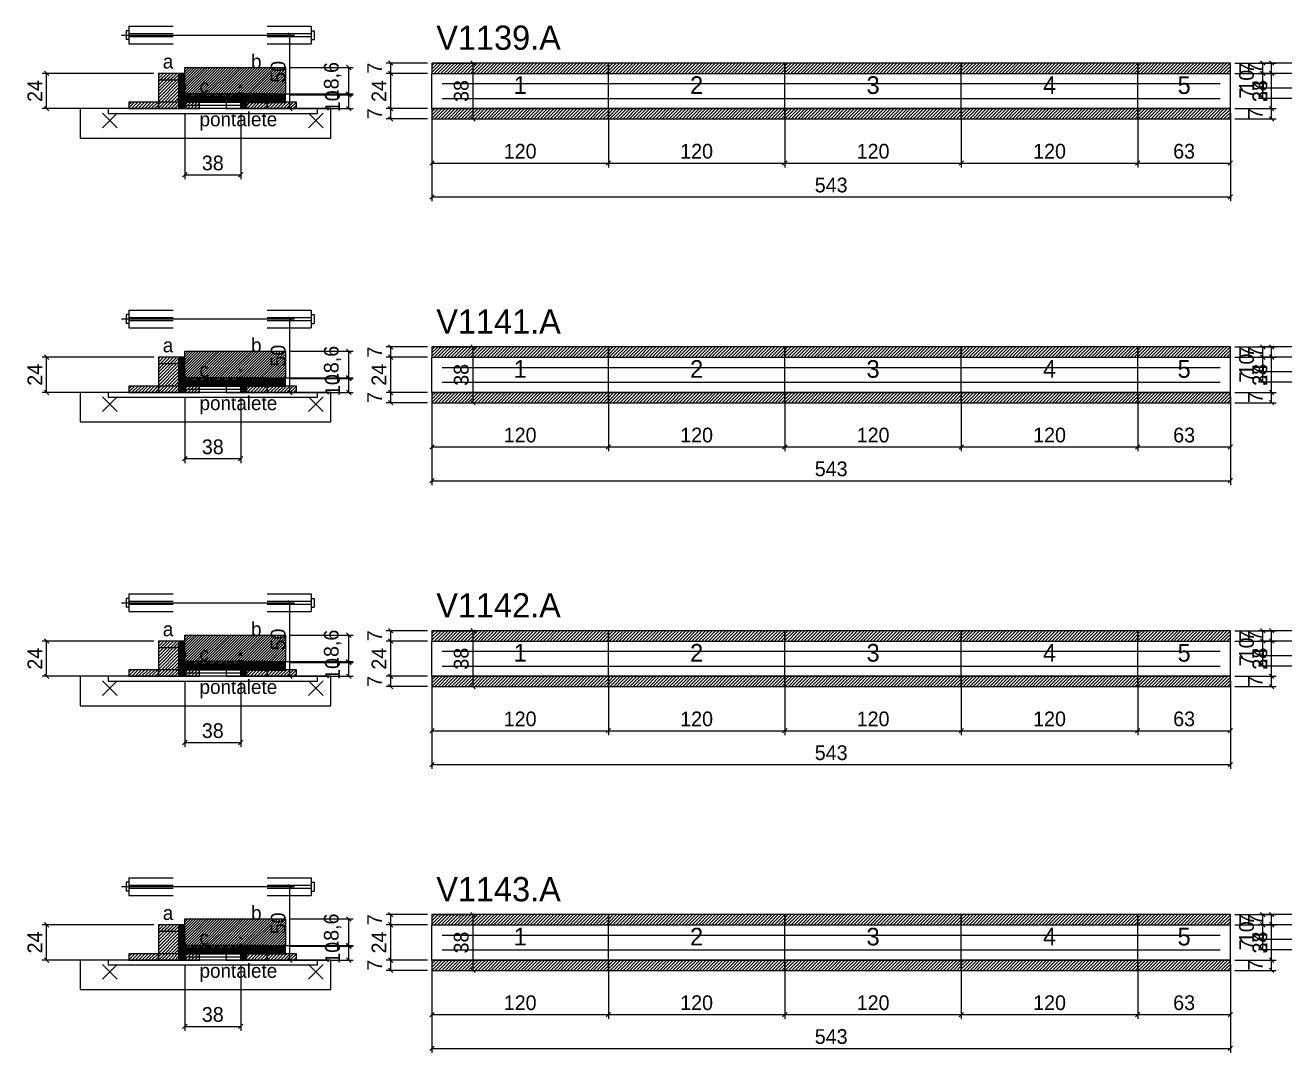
# Model space of a CAD drawing. Extents: x -10500 to 3070, y -11667 to 1250.
# Drawn here: x -69 to 788, y -8386 to -7687 of the extents above; entities that cross this region are included whole.
import ezdxf
from ezdxf.enums import TextEntityAlignment as Align

# ---------------------------------------------------------------- set-up
doc = ezdxf.new("R2010")
doc.units = 0
for name, color, linetype in [('5', 5, 'Continuous'), ('barrote', 126, 'Continuous'), ('CONCRETO', 251, 'Continuous'), ('COTA', 241, 'Continuous'), ('detalhes', 7, 'Continuous'), ('ESTRUTURACAO', 7, 'Continuous'), ('Hachura', 251, 'Continuous'), ('Madeira', 126, 'Continuous'), ('NOMENCLATURA', 7, 'Continuous'), ('Painéis', 200, 'Continuous'), ('presilha', 224, 'Continuous'), ('SARR_2.2x7', 40, 'Continuous'), ('SCO-___-LAJ', 224, 'Continuous'), ('TENSOR', 224, 'Continuous')]:
    doc.layers.add(name, color=color, linetype=linetype)
doc.dimstyles.new('PAINEL', dxfattribs={"dimtxt": 10, "dimasz": 3, "dimexe": 3, "dimexo": 3, "dimgap": 3, "dimtad": 1, "dimblk": 'OBLIQUE', "dimblk1": 'OBLIQUE', "dimcen": 2.5, "dimclrd": 4, "dimclre": 4, "dimclrt": 240, "dimazin": 3, "dimtfac": 1, "dimtmove": 0, "dimatfit": 3})

# ---------------------------------------------------------------- blocks, each defined once
blk = doc.blocks.new('PAR_ESQ')
for p, q in [((-1, -1), (1, 1)), ((-1, 1), (1, -1))]:
    blk.add_line(p, q)
blk = doc.blocks.new('PAR_FUNDO_ESQ')
for p, q in [((-1, -1), (1, 1)), ((-1, 1), (1, -1))]:
    blk.add_line(p, q)
blk = doc.blocks.new('PAR_FUNDO_DIR')
for p, q in [((-1, -1), (1, 1)), ((-1, 1), (1, -1))]:
    blk.add_line(p, q)
blk = doc.blocks.new('par_int_esq')
for p, q in [((-1, -1), (1, 1)), ((-1, 1), (1, -1))]:
    blk.add_line(p, q)
blk = doc.blocks.new('par_int_dir')
for p, q in [((-1, -1), (1, 1)), ((-1, 1), (1, -1))]:
    blk.add_line(p, q)
blk = doc.blocks.new('_OBLIQUE')
at = {"color": 0, "linetype": 'BYBLOCK'}
blk.add_line((-0.5, -0.5), (0.5, 0.5), dxfattribs=at)

msp = doc.modelspace()

# ---------------------------------------------------------------- hatches: boundary and pattern name
at = {"layer": 'COTA'}
h = msp.add_hatch(dxfattribs=at)
h.set_pattern_fill('ANSI31', scale=0.4)
h.paths.add_polyline_path([(40, -7736), (40, -7716), (108.5, -7716), (108.5, -7734.6), (78, -7734.6), (78, -7736)])
h = msp.add_hatch(dxfattribs=at)
h.set_pattern_fill('ANSI31', scale=0.5)
h.paths.add_polyline_path([(208, -7720), (328, -7720), (328, -7713), (208, -7713)])
h = msp.add_hatch(dxfattribs=at)
h.set_pattern_fill('ANSI31', scale=0.5)
h.paths.add_polyline_path([(328, -7720), (448, -7720), (448, -7713), (328, -7713)])
h = msp.add_hatch(dxfattribs=at)
h.set_pattern_fill('ANSI31', scale=0.5)
h.paths.add_polyline_path([(448, -7720), (568, -7720), (568, -7713), (448, -7713)])
h = msp.add_hatch(dxfattribs=at)
h.set_pattern_fill('ANSI31', scale=0.5)
h.paths.add_polyline_path([(568, -7720), (688, -7720), (688, -7713), (568, -7713)])
h = msp.add_hatch(dxfattribs=at)
h.set_pattern_fill('ANSI31', scale=0.5)
h.paths.add_polyline_path([(688, -7720), (751, -7720), (751, -7713), (688, -7713)])
h = msp.add_hatch(dxfattribs=at)
h.set_pattern_fill('ANSI31', scale=0.5)
h.paths.add_polyline_path([(208, -7751), (328, -7751), (328, -7744), (208, -7744)])
h = msp.add_hatch(dxfattribs=at)
h.set_pattern_fill('ANSI31', scale=0.5)
h.paths.add_polyline_path([(328, -7751), (448, -7751), (448, -7744), (328, -7744)])
h = msp.add_hatch(dxfattribs=at)
h.set_pattern_fill('ANSI31', scale=0.5)
h.paths.add_polyline_path([(448, -7751), (568, -7751), (568, -7744), (448, -7744)])
h = msp.add_hatch(dxfattribs=at)
h.set_pattern_fill('ANSI31', scale=0.5)
h.paths.add_polyline_path([(568, -7751), (688, -7751), (688, -7744), (568, -7744)])
h = msp.add_hatch(dxfattribs=at)
h.set_pattern_fill('ANSI31', scale=0.5)
h.paths.add_polyline_path([(688, -7751), (751, -7751), (751, -7744), (688, -7744)])
h = msp.add_hatch(dxfattribs=at)
h.set_pattern_fill('ANSI31', scale=0.4)
h.paths.add_polyline_path([(40, -7929), (40, -7909), (108.5, -7909), (108.5, -7927.6), (78, -7927.6), (78, -7929)])
h = msp.add_hatch(dxfattribs=at)
h.set_pattern_fill('ANSI31', scale=0.5)
h.paths.add_polyline_path([(208, -7913), (328, -7913), (328, -7906), (208, -7906)])
h = msp.add_hatch(dxfattribs=at)
h.set_pattern_fill('ANSI31', scale=0.5)
h.paths.add_polyline_path([(328, -7913), (448, -7913), (448, -7906), (328, -7906)])
h = msp.add_hatch(dxfattribs=at)
h.set_pattern_fill('ANSI31', scale=0.5)
h.paths.add_polyline_path([(448, -7913), (568, -7913), (568, -7906), (448, -7906)])
h = msp.add_hatch(dxfattribs=at)
h.set_pattern_fill('ANSI31', scale=0.5)
h.paths.add_polyline_path([(568, -7913), (688, -7913), (688, -7906), (568, -7906)])
h = msp.add_hatch(dxfattribs=at)
h.set_pattern_fill('ANSI31', scale=0.5)
h.paths.add_polyline_path([(688, -7913), (751, -7913), (751, -7906), (688, -7906)])
h = msp.add_hatch(dxfattribs=at)
h.set_pattern_fill('ANSI31', scale=0.5)
h.paths.add_polyline_path([(208, -7944), (328, -7944), (328, -7937), (208, -7937)])
h = msp.add_hatch(dxfattribs=at)
h.set_pattern_fill('ANSI31', scale=0.5)
h.paths.add_polyline_path([(328, -7944), (448, -7944), (448, -7937), (328, -7937)])
h = msp.add_hatch(dxfattribs=at)
h.set_pattern_fill('ANSI31', scale=0.5)
h.paths.add_polyline_path([(448, -7944), (568, -7944), (568, -7937), (448, -7937)])
h = msp.add_hatch(dxfattribs=at)
h.set_pattern_fill('ANSI31', scale=0.5)
h.paths.add_polyline_path([(568, -7944), (688, -7944), (688, -7937), (568, -7937)])
h = msp.add_hatch(dxfattribs=at)
h.set_pattern_fill('ANSI31', scale=0.5)
h.paths.add_polyline_path([(688, -7944), (751, -7944), (751, -7937), (688, -7937)])
h = msp.add_hatch(dxfattribs=at)
h.set_pattern_fill('ANSI31', scale=0.4)
h.paths.add_polyline_path([(40, -8122), (40, -8102), (108.5, -8102), (108.5, -8120.6), (78, -8120.6), (78, -8122)])
h = msp.add_hatch(dxfattribs=at)
h.set_pattern_fill('ANSI31', scale=0.5)
h.paths.add_polyline_path([(208, -8106), (328, -8106), (328, -8099), (208, -8099)])
h = msp.add_hatch(dxfattribs=at)
h.set_pattern_fill('ANSI31', scale=0.5)
h.paths.add_polyline_path([(328, -8106), (448, -8106), (448, -8099), (328, -8099)])
h = msp.add_hatch(dxfattribs=at)
h.set_pattern_fill('ANSI31', scale=0.5)
h.paths.add_polyline_path([(448, -8106), (568, -8106), (568, -8099), (448, -8099)])
h = msp.add_hatch(dxfattribs=at)
h.set_pattern_fill('ANSI31', scale=0.5)
h.paths.add_polyline_path([(568, -8106), (688, -8106), (688, -8099), (568, -8099)])
h = msp.add_hatch(dxfattribs=at)
h.set_pattern_fill('ANSI31', scale=0.5)
h.paths.add_polyline_path([(688, -8106), (751, -8106), (751, -8099), (688, -8099)])
h = msp.add_hatch(dxfattribs=at)
h.set_pattern_fill('ANSI31', scale=0.5)
h.paths.add_polyline_path([(208, -8137), (328, -8137), (328, -8130), (208, -8130)])
h = msp.add_hatch(dxfattribs=at)
h.set_pattern_fill('ANSI31', scale=0.5)
h.paths.add_polyline_path([(328, -8137), (448, -8137), (448, -8130), (328, -8130)])
h = msp.add_hatch(dxfattribs=at)
h.set_pattern_fill('ANSI31', scale=0.5)
h.paths.add_polyline_path([(448, -8137), (568, -8137), (568, -8130), (448, -8130)])
h = msp.add_hatch(dxfattribs=at)
h.set_pattern_fill('ANSI31', scale=0.5)
h.paths.add_polyline_path([(568, -8137), (688, -8137), (688, -8130), (568, -8130)])
h = msp.add_hatch(dxfattribs=at)
h.set_pattern_fill('ANSI31', scale=0.5)
h.paths.add_polyline_path([(688, -8137), (751, -8137), (751, -8130), (688, -8130)])
h = msp.add_hatch(dxfattribs=at)
h.set_pattern_fill('ANSI31', scale=0.4)
h.paths.add_polyline_path([(40, -8315), (40, -8295), (108.5, -8295), (108.5, -8313.6), (78, -8313.6), (78, -8315)])
h = msp.add_hatch(dxfattribs=at)
h.set_pattern_fill('ANSI31', scale=0.5)
h.paths.add_polyline_path([(208, -8299), (328, -8299), (328, -8292), (208, -8292)])
h = msp.add_hatch(dxfattribs=at)
h.set_pattern_fill('ANSI31', scale=0.5)
h.paths.add_polyline_path([(328, -8299), (448, -8299), (448, -8292), (328, -8292)])
h = msp.add_hatch(dxfattribs=at)
h.set_pattern_fill('ANSI31', scale=0.5)
h.paths.add_polyline_path([(448, -8299), (568, -8299), (568, -8292), (448, -8292)])
h = msp.add_hatch(dxfattribs=at)
h.set_pattern_fill('ANSI31', scale=0.5)
h.paths.add_polyline_path([(568, -8299), (688, -8299), (688, -8292), (568, -8292)])
h = msp.add_hatch(dxfattribs=at)
h.set_pattern_fill('ANSI31', scale=0.5)
h.paths.add_polyline_path([(688, -8299), (751, -8299), (751, -8292), (688, -8292)])
h = msp.add_hatch(dxfattribs=at)
h.set_pattern_fill('ANSI31', scale=0.5)
h.paths.add_polyline_path([(208, -8330), (328, -8330), (328, -8323), (208, -8323)])
h = msp.add_hatch(dxfattribs=at)
h.set_pattern_fill('ANSI31', scale=0.5)
h.paths.add_polyline_path([(328, -8330), (448, -8330), (448, -8323), (328, -8323)])
h = msp.add_hatch(dxfattribs=at)
h.set_pattern_fill('ANSI31', scale=0.5)
h.paths.add_polyline_path([(448, -8330), (568, -8330), (568, -8323), (448, -8323)])
h = msp.add_hatch(dxfattribs=at)
h.set_pattern_fill('ANSI31', scale=0.5)
h.paths.add_polyline_path([(568, -8330), (688, -8330), (688, -8323), (568, -8323)])
h = msp.add_hatch(dxfattribs=at)
h.set_pattern_fill('ANSI31', scale=0.5)
h.paths.add_polyline_path([(688, -8330), (751, -8330), (751, -8323), (688, -8323)])
at = {"layer": 'Hachura'}
h = msp.add_hatch(dxfattribs=at)
h.set_pattern_fill('ANSI31', scale=0.5)
h.paths.add_polyline_path([(22, -7744), (36, -7744), (36, -7720), (22, -7720)])
h = msp.add_hatch(dxfattribs=at)
h.set_pattern_fill('ANSI31', scale=0.5)
h.paths.add_polyline_path([(22, -7724.4), (36, -7724.4), (36, -7720), (22, -7720)])
h = msp.add_hatch(dxfattribs=at)
h.set_pattern_fill('SOLID')
h.paths.add_polyline_path([(36, -7744), (40, -7744), (40, -7720), (36, -7720)])
h = msp.add_hatch(dxfattribs=at)
h.set_pattern_fill('SOLID')
h.paths.add_polyline_path([(78, -7744), (82, -7744), (82, -7734), (78, -7734)])
h = msp.add_hatch(dxfattribs=at)
h.set_pattern_fill('SOLID')
h.paths.add_polyline_path([(78, -7734), (108.5, -7734), (108.5, -7740), (78, -7740)])
h = msp.add_hatch(dxfattribs=at)
h.set_pattern_fill('ANSI31', scale=0.5)
h.paths.add_polyline_path([(82, -7744), (96, -7744), (96, -7734), (82, -7734)])
h = msp.add_hatch(dxfattribs=at)
h.set_pattern_fill('ANSI31', scale=0.5)
h.paths.add_polyline_path([(82, -7738.4), (96, -7738.4), (96, -7734), (82, -7734)])
h = msp.add_hatch(dxfattribs=at)
h.set_pattern_fill('ANSI31', scale=0.5)
h.paths.add_polyline_path([(2, -7744), (22, -7744), (22, -7739.6), (2, -7739.6)])
h = msp.add_hatch(dxfattribs=at)
h.set_pattern_fill('SOLID')
h.paths.add_polyline_path([(40, -7739.6), (78, -7739.6), (78, -7736), (40, -7736)])
h = msp.add_hatch(dxfattribs=at)
h.set_pattern_fill('ANSI31', scale=0.5)
h.paths.add_polyline_path([(40, -7744), (50, -7744), (50, -7739.6), (40, -7739.6)])
h = msp.add_hatch(dxfattribs=at)
h.set_pattern_fill('ANSI31', scale=0.5)
h.paths.add_polyline_path([(96, -7744), (116, -7744), (116, -7739.6), (96, -7739.6)])
h = msp.add_hatch(dxfattribs=at)
h.set_pattern_fill('ANSI31', scale=0.5)
h.paths.add_polyline_path([(22, -7937), (36, -7937), (36, -7913), (22, -7913)])
h = msp.add_hatch(dxfattribs=at)
h.set_pattern_fill('ANSI31', scale=0.5)
h.paths.add_polyline_path([(22, -7917.4), (36, -7917.4), (36, -7913), (22, -7913)])
h = msp.add_hatch(dxfattribs=at)
h.set_pattern_fill('SOLID')
h.paths.add_polyline_path([(36, -7937), (40, -7937), (40, -7913), (36, -7913)])
h = msp.add_hatch(dxfattribs=at)
h.set_pattern_fill('SOLID')
h.paths.add_polyline_path([(40, -7932.6), (78, -7932.6), (78, -7929), (40, -7929)])
h = msp.add_hatch(dxfattribs=at)
h.set_pattern_fill('SOLID')
h.paths.add_polyline_path([(78, -7937), (82, -7937), (82, -7927), (78, -7927)])
h = msp.add_hatch(dxfattribs=at)
h.set_pattern_fill('SOLID')
h.paths.add_polyline_path([(78, -7927), (108.5, -7927), (108.5, -7933), (78, -7933)])
h = msp.add_hatch(dxfattribs=at)
h.set_pattern_fill('ANSI31', scale=0.5)
h.paths.add_polyline_path([(82, -7937), (96, -7937), (96, -7927), (82, -7927)])
h = msp.add_hatch(dxfattribs=at)
h.set_pattern_fill('ANSI31', scale=0.5)
h.paths.add_polyline_path([(82, -7931.4), (96, -7931.4), (96, -7927), (82, -7927)])
h = msp.add_hatch(dxfattribs=at)
h.set_pattern_fill('ANSI31', scale=0.5)
h.paths.add_polyline_path([(2, -7937), (22, -7937), (22, -7932.6), (2, -7932.6)])
h = msp.add_hatch(dxfattribs=at)
h.set_pattern_fill('ANSI31', scale=0.5)
h.paths.add_polyline_path([(40, -7937), (50, -7937), (50, -7932.6), (40, -7932.6)])
h = msp.add_hatch(dxfattribs=at)
h.set_pattern_fill('ANSI31', scale=0.5)
h.paths.add_polyline_path([(96, -7937), (116, -7937), (116, -7932.6), (96, -7932.6)])
h = msp.add_hatch(dxfattribs=at)
h.set_pattern_fill('ANSI31', scale=0.5)
h.paths.add_polyline_path([(22, -8130), (36, -8130), (36, -8106), (22, -8106)])
h = msp.add_hatch(dxfattribs=at)
h.set_pattern_fill('ANSI31', scale=0.5)
h.paths.add_polyline_path([(22, -8110.4), (36, -8110.4), (36, -8106), (22, -8106)])
h = msp.add_hatch(dxfattribs=at)
h.set_pattern_fill('SOLID')
h.paths.add_polyline_path([(36, -8130), (40, -8130), (40, -8106), (36, -8106)])
h = msp.add_hatch(dxfattribs=at)
h.set_pattern_fill('ANSI31', scale=0.5)
h.paths.add_polyline_path([(2, -8130), (22, -8130), (22, -8125.6), (2, -8125.6)])
h = msp.add_hatch(dxfattribs=at)
h.set_pattern_fill('SOLID')
h.paths.add_polyline_path([(40, -8125.6), (78, -8125.6), (78, -8122), (40, -8122)])
h = msp.add_hatch(dxfattribs=at)
h.set_pattern_fill('ANSI31', scale=0.5)
h.paths.add_polyline_path([(40, -8130), (50, -8130), (50, -8125.6), (40, -8125.6)])
h = msp.add_hatch(dxfattribs=at)
h.set_pattern_fill('SOLID')
h.paths.add_polyline_path([(78, -8130), (82, -8130), (82, -8120), (78, -8120)])
h = msp.add_hatch(dxfattribs=at)
h.set_pattern_fill('SOLID')
h.paths.add_polyline_path([(78, -8120), (108.5, -8120), (108.5, -8126), (78, -8126)])
h = msp.add_hatch(dxfattribs=at)
h.set_pattern_fill('ANSI31', scale=0.5)
h.paths.add_polyline_path([(82, -8130), (96, -8130), (96, -8120), (82, -8120)])
h = msp.add_hatch(dxfattribs=at)
h.set_pattern_fill('ANSI31', scale=0.5)
h.paths.add_polyline_path([(82, -8124.4), (96, -8124.4), (96, -8120), (82, -8120)])
h = msp.add_hatch(dxfattribs=at)
h.set_pattern_fill('ANSI31', scale=0.5)
h.paths.add_polyline_path([(96, -8130), (116, -8130), (116, -8125.6), (96, -8125.6)])
h = msp.add_hatch(dxfattribs=at)
h.set_pattern_fill('ANSI31', scale=0.5)
h.paths.add_polyline_path([(22, -8323), (36, -8323), (36, -8299), (22, -8299)])
h = msp.add_hatch(dxfattribs=at)
h.set_pattern_fill('ANSI31', scale=0.5)
h.paths.add_polyline_path([(22, -8303.4), (36, -8303.4), (36, -8299), (22, -8299)])
h = msp.add_hatch(dxfattribs=at)
h.set_pattern_fill('SOLID')
h.paths.add_polyline_path([(36, -8323), (40, -8323), (40, -8299), (36, -8299)])
h = msp.add_hatch(dxfattribs=at)
h.set_pattern_fill('SOLID')
h.paths.add_polyline_path([(40, -8318.6), (78, -8318.6), (78, -8315), (40, -8315)])
h = msp.add_hatch(dxfattribs=at)
h.set_pattern_fill('SOLID')
h.paths.add_polyline_path([(78, -8323), (82, -8323), (82, -8313), (78, -8313)])
h = msp.add_hatch(dxfattribs=at)
h.set_pattern_fill('SOLID')
h.paths.add_polyline_path([(78, -8313), (108.5, -8313), (108.5, -8319), (78, -8319)])
h = msp.add_hatch(dxfattribs=at)
h.set_pattern_fill('ANSI31', scale=0.5)
h.paths.add_polyline_path([(82, -8323), (96, -8323), (96, -8313), (82, -8313)])
h = msp.add_hatch(dxfattribs=at)
h.set_pattern_fill('ANSI31', scale=0.5)
h.paths.add_polyline_path([(82, -8317.4), (96, -8317.4), (96, -8313), (82, -8313)])
h = msp.add_hatch(dxfattribs=at)
h.set_pattern_fill('ANSI31', scale=0.5)
h.paths.add_polyline_path([(2, -8323), (22, -8323), (22, -8318.6), (2, -8318.6)])
h = msp.add_hatch(dxfattribs=at)
h.set_pattern_fill('ANSI31', scale=0.5)
h.paths.add_polyline_path([(40, -8323), (50, -8323), (50, -8318.6), (40, -8318.6)])
h = msp.add_hatch(dxfattribs=at)
h.set_pattern_fill('ANSI31', scale=0.5)
h.paths.add_polyline_path([(96, -8323), (116, -8323), (116, -8318.6), (96, -8318.6)])
at = {"layer": 'HACHURACONCRETO'}
h = msp.add_hatch(dxfattribs=at)
h.set_pattern_fill('ANSI31', scale=0.3)
h.paths.add_polyline_path([(40, -7739.6), (78, -7739.6), (78, -7734), (40, -7734)])
h = msp.add_hatch(dxfattribs=at)
h.set_pattern_fill('ANSI31', scale=0.3)
h.paths.add_polyline_path([(40, -7932.6), (78, -7932.6), (78, -7927), (40, -7927)])
h = msp.add_hatch(dxfattribs=at)
h.set_pattern_fill('ANSI31', scale=0.3)
h.paths.add_polyline_path([(40, -8125.6), (78, -8125.6), (78, -8120), (40, -8120)])
h = msp.add_hatch(dxfattribs=at)
h.set_pattern_fill('ANSI31', scale=0.3)
h.paths.add_polyline_path([(40, -8318.6), (78, -8318.6), (78, -8313), (40, -8313)])

# ---------------------------------------------------------------- linework, layer by layer
for p, q in [((0, -7691), (0, -7697)), ((2, -7691), (0, -7691)), ((2, -7688), (32, -7688)), ((2, -7688), (2, -7700)), ((96, -7688), (126, -7688)), ((126, -7688), (126, -7700)), ((126, -7691), (128, -7691)), ((128, -7691), (128, -7697)), ((2, -7697), (0, -7697)), ((2, -7693), (32, -7693)), ((2, -7695), (32, -7695)), ((2, -7700), (32, -7700)), ((96, -7693), (126, -7693)), ((96, -7695), (126, -7695)), ((96, -7700), (126, -7700)), ((126, -7697), (128, -7697)), ((0, -7884), (0, -7890)), ((2, -7884), (0, -7884)), ((2, -7881), (32, -7881)), ((2, -7881), (2, -7893)), ((2, -7886), (32, -7886)), ((2, -7888), (32, -7888)), ((96, -7881), (126, -7881)), ((96, -7886), (126, -7886)), ((96, -7888), (126, -7888)), ((126, -7881), (126, -7893)), ((126, -7884), (128, -7884)), ((128, -7884), (128, -7890)), ((2, -7890), (0, -7890)), ((2, -7893), (32, -7893)), ((96, -7893), (126, -7893)), ((126, -7890), (128, -7890)), ((0, -8077), (0, -8083)), ((2, -8077), (0, -8077)), ((2, -8074), (32, -8074)), ((2, -8074), (2, -8086)), ((96, -8074), (126, -8074)), ((126, -8074), (126, -8086)), ((126, -8077), (128, -8077)), ((128, -8077), (128, -8083)), ((2, -8083), (0, -8083)), ((2, -8079), (32, -8079)), ((2, -8081), (32, -8081)), ((96, -8079), (126, -8079)), ((96, -8081), (126, -8081)), ((126, -8083), (128, -8083)), ((2, -8086), (32, -8086)), ((96, -8086), (126, -8086)), ((0, -8270), (0, -8276)), ((2, -8270), (0, -8270)), ((2, -8267), (32, -8267)), ((2, -8267), (2, -8279)), ((2, -8272), (32, -8272)), ((2, -8274), (32, -8274)), ((96, -8267), (126, -8267)), ((96, -8272), (126, -8272)), ((96, -8274), (126, -8274)), ((126, -8267), (126, -8279)), ((126, -8270), (128, -8270)), ((128, -8270), (128, -8276)), ((2, -8276), (0, -8276)), ((2, -8279), (32, -8279)), ((96, -8279), (126, -8279)), ((126, -8276), (128, -8276))]:
    msp.add_line(p, q)
at = {"layer": 'BARRA_ANCORAGEM'}
for p, q in [((40, -7736.3), (78, -7736.3)), ((40, -7738.3), (40, -7736.3)), ((40, -7738.3), (78, -7738.3)), ((40, -7739.7), (78, -7739.7)), ((40, -7741.7), (40, -7739.7)), ((40, -7741.7), (78, -7741.7)), ((78, -7738.3), (78, -7736.3)), ((78, -7741.7), (78, -7739.7)), ((40, -7929.3), (78, -7929.3)), ((40, -7931.3), (40, -7929.3)), ((40, -7931.3), (78, -7931.3)), ((78, -7931.3), (78, -7929.3)), ((40, -7932.7), (78, -7932.7)), ((40, -7934.7), (40, -7932.7)), ((40, -7934.7), (78, -7934.7)), ((78, -7934.7), (78, -7932.7)), ((40, -8122.3), (78, -8122.3)), ((40, -8124.3), (40, -8122.3)), ((40, -8124.3), (78, -8124.3)), ((40, -8125.7), (78, -8125.7)), ((40, -8127.7), (40, -8125.7)), ((40, -8127.7), (78, -8127.7)), ((78, -8124.3), (78, -8122.3)), ((78, -8127.7), (78, -8125.7)), ((40, -8315.3), (78, -8315.3)), ((40, -8317.3), (40, -8315.3)), ((78, -8317.3), (78, -8315.3)), ((40, -8317.3), (78, -8317.3)), ((40, -8318.7), (78, -8318.7)), ((40, -8320.7), (40, -8318.7)), ((40, -8320.7), (78, -8320.7)), ((78, -8320.7), (78, -8318.7))]:
    msp.add_line(p, q, dxfattribs=at)
at = {"layer": 'barrote'}
for points in [[(-31.25, -7764), (139.25, -7764), (139.25, -7744), (-31.25, -7744)], [(-31.25, -7957), (139.25, -7957), (139.25, -7937), (-31.25, -7937)], [(-31.25, -8150), (139.25, -8150), (139.25, -8130), (-31.25, -8130)], [(-31.25, -8343), (139.25, -8343), (139.25, -8323), (-31.25, -8323)]]:
    msp.add_lwpolyline(points, close=True, dxfattribs=at)
at = {"layer": 'CONCRETO'}
for points in [[(40, -7736), (40, -7716), (108.5, -7716), (108.5, -7734.6), (78, -7734.6), (78, -7736)], [(40, -7929), (40, -7909), (108.5, -7909), (108.5, -7927.6), (78, -7927.6), (78, -7929)], [(40, -8122), (40, -8102), (108.5, -8102), (108.5, -8120.6), (78, -8120.6), (78, -8122)], [(40, -8315), (40, -8295), (108.5, -8295), (108.5, -8313.6), (78, -8313.6), (78, -8315)]]:
    msp.add_lwpolyline(points, close=True, dxfattribs=at)
at = {"layer": 'HACHURACONCRETO'}
for points in [[(40, -7739.6), (78, -7739.6), (78, -7734), (40, -7734)], [(40, -7932.6), (78, -7932.6), (78, -7927), (40, -7927)], [(40, -8125.6), (78, -8125.6), (78, -8120), (40, -8120)], [(40, -8318.6), (78, -8318.6), (78, -8313), (40, -8313)]]:
    msp.add_lwpolyline(points, close=True, dxfattribs=at)
at = {"layer": 'Madeira'}
for points in [[(22, -7744), (36, -7744), (36, -7720), (22, -7720)], [(22, -7724.4), (36, -7724.4), (36, -7720), (22, -7720)], [(82, -7744), (96, -7744), (96, -7734), (82, -7734)], [(82, -7738.4), (96, -7738.4), (96, -7734), (82, -7734)], [(2, -7744), (22, -7744), (22, -7739.6), (2, -7739.6)], [(22, -7744), (36, -7744), (36, -7739.6), (22, -7739.6)], [(40, -7744), (50, -7744), (50, -7739.6), (40, -7739.6)], [(68, -7744), (78, -7744), (78, -7739.6), (68, -7739.6)], [(96, -7744), (116, -7744), (116, -7739.6), (96, -7739.6)], [(22, -7937), (36, -7937), (36, -7913), (22, -7913)], [(22, -7917.4), (36, -7917.4), (36, -7913), (22, -7913)], [(82, -7937), (96, -7937), (96, -7927), (82, -7927)], [(82, -7931.4), (96, -7931.4), (96, -7927), (82, -7927)], [(2, -7937), (22, -7937), (22, -7932.6), (2, -7932.6)], [(22, -7937), (36, -7937), (36, -7932.6), (22, -7932.6)], [(40, -7937), (50, -7937), (50, -7932.6), (40, -7932.6)], [(68, -7937), (78, -7937), (78, -7932.6), (68, -7932.6)], [(96, -7937), (116, -7937), (116, -7932.6), (96, -7932.6)], [(22, -8130), (36, -8130), (36, -8106), (22, -8106)], [(22, -8110.4), (36, -8110.4), (36, -8106), (22, -8106)], [(2, -8130), (22, -8130), (22, -8125.6), (2, -8125.6)], [(22, -8130), (36, -8130), (36, -8125.6), (22, -8125.6)], [(40, -8130), (50, -8130), (50, -8125.6), (40, -8125.6)], [(68, -8130), (78, -8130), (78, -8125.6), (68, -8125.6)], [(82, -8130), (96, -8130), (96, -8120), (82, -8120)], [(82, -8124.4), (96, -8124.4), (96, -8120), (82, -8120)], [(96, -8130), (116, -8130), (116, -8125.6), (96, -8125.6)], [(22, -8323), (36, -8323), (36, -8299), (22, -8299)], [(22, -8303.4), (36, -8303.4), (36, -8299), (22, -8299)], [(82, -8323), (96, -8323), (96, -8313), (82, -8313)], [(82, -8317.4), (96, -8317.4), (96, -8313), (82, -8313)], [(2, -8323), (22, -8323), (22, -8318.6), (2, -8318.6)], [(22, -8323), (36, -8323), (36, -8318.6), (22, -8318.6)], [(40, -8323), (50, -8323), (50, -8318.6), (40, -8318.6)], [(68, -8323), (78, -8323), (78, -8318.6), (68, -8318.6)], [(96, -8323), (116, -8323), (116, -8318.6), (96, -8318.6)]]:
    msp.add_lwpolyline(points, close=True, dxfattribs=at)
at = {"layer": 'Painéis'}
for p, q in [((208, -7720), (328, -7720)), ((208, -7744), (208, -7720)), ((328, -7744), (328, -7720)), ((328, -7744), (328, -7720)), ((328, -7720), (448, -7720)), ((328, -7744), (328, -7720)), ((448, -7744), (448, -7720)), ((448, -7744), (448, -7720)), ((448, -7720), (568, -7720)), ((448, -7744), (448, -7720)), ((568, -7744), (568, -7720)), ((568, -7744), (568, -7720)), ((568, -7720), (688, -7720)), ((568, -7744), (568, -7720)), ((688, -7744), (688, -7720)), ((688, -7744), (688, -7720)), ((688, -7720), (751, -7720)), ((688, -7744), (688, -7720)), ((751, -7744), (751, -7720)), ((208, -7744), (328, -7744)), ((328, -7744), (448, -7744)), ((448, -7744), (568, -7744)), ((568, -7744), (688, -7744)), ((688, -7744), (751, -7744)), ((208, -7913), (328, -7913)), ((208, -7937), (208, -7913)), ((328, -7937), (328, -7913)), ((328, -7937), (328, -7913)), ((328, -7913), (448, -7913)), ((328, -7937), (328, -7913)), ((448, -7937), (448, -7913)), ((448, -7937), (448, -7913)), ((448, -7913), (568, -7913)), ((448, -7937), (448, -7913)), ((568, -7937), (568, -7913)), ((568, -7937), (568, -7913)), ((568, -7913), (688, -7913)), ((568, -7937), (568, -7913)), ((688, -7937), (688, -7913)), ((688, -7937), (688, -7913)), ((688, -7913), (751, -7913)), ((688, -7937), (688, -7913)), ((751, -7937), (751, -7913)), ((208, -7937), (328, -7937)), ((328, -7937), (448, -7937)), ((448, -7937), (568, -7937)), ((568, -7937), (688, -7937)), ((688, -7937), (751, -7937)), ((208, -8106), (328, -8106)), ((208, -8130), (208, -8106)), ((328, -8130), (328, -8106)), ((328, -8130), (328, -8106)), ((328, -8106), (448, -8106)), ((328, -8130), (328, -8106)), ((448, -8130), (448, -8106)), ((448, -8130), (448, -8106)), ((448, -8106), (568, -8106)), ((448, -8130), (448, -8106)), ((568, -8130), (568, -8106)), ((568, -8130), (568, -8106)), ((568, -8106), (688, -8106)), ((568, -8130), (568, -8106)), ((688, -8130), (688, -8106)), ((688, -8130), (688, -8106)), ((688, -8106), (751, -8106)), ((688, -8130), (688, -8106)), ((751, -8130), (751, -8106)), ((208, -8130), (328, -8130)), ((328, -8130), (448, -8130)), ((448, -8130), (568, -8130)), ((568, -8130), (688, -8130)), ((688, -8130), (751, -8130)), ((208, -8299), (328, -8299)), ((208, -8323), (208, -8299)), ((328, -8323), (328, -8299)), ((328, -8323), (328, -8299)), ((328, -8299), (448, -8299)), ((328, -8323), (328, -8299)), ((448, -8323), (448, -8299)), ((448, -8323), (448, -8299)), ((448, -8299), (568, -8299)), ((448, -8323), (448, -8299)), ((568, -8323), (568, -8299)), ((568, -8323), (568, -8299)), ((568, -8299), (688, -8299)), ((568, -8323), (568, -8299)), ((688, -8323), (688, -8299)), ((688, -8323), (688, -8299)), ((688, -8299), (751, -8299)), ((688, -8323), (688, -8299)), ((751, -8323), (751, -8299)), ((208, -8323), (328, -8323)), ((328, -8323), (448, -8323)), ((448, -8323), (568, -8323)), ((568, -8323), (688, -8323)), ((688, -8323), (751, -8323))]:
    msp.add_line(p, q, dxfattribs=at)
for points in [[(36, -7744), (40, -7744), (40, -7720), (36, -7720)], [(78, -7744), (82, -7744), (82, -7734), (78, -7734)], [(78, -7734), (108.5, -7734), (108.5, -7734.6), (78, -7734.6)], [(40, -7739.6), (78, -7739.6), (78, -7736), (40, -7736)], [(36, -7937), (40, -7937), (40, -7913), (36, -7913)], [(40, -7932.6), (78, -7932.6), (78, -7929), (40, -7929)], [(78, -7937), (82, -7937), (82, -7927), (78, -7927)], [(78, -7927), (108.5, -7927), (108.5, -7927.6), (78, -7927.6)], [(36, -8130), (40, -8130), (40, -8106), (36, -8106)], [(40, -8125.6), (78, -8125.6), (78, -8122), (40, -8122)], [(78, -8130), (82, -8130), (82, -8120), (78, -8120)], [(78, -8120), (108.5, -8120), (108.5, -8120.6), (78, -8120.6)], [(36, -8323), (40, -8323), (40, -8299), (36, -8299)], [(40, -8318.6), (78, -8318.6), (78, -8315), (40, -8315)], [(78, -8323), (82, -8323), (82, -8313), (78, -8313)], [(78, -8313), (108.5, -8313), (108.5, -8313.6), (78, -8313.6)]]:
    msp.add_lwpolyline(points, close=True, dxfattribs=at)
at = {"layer": 'presilha'}
for p, q in [((-16, -7757), (-6, -7747)), ((-16, -7747), (-6, -7757)), ((124, -7757), (134, -7747)), ((124, -7747), (134, -7757)), ((-16, -7950), (-6, -7940)), ((-16, -7940), (-6, -7950)), ((124, -7950), (134, -7940)), ((124, -7940), (134, -7950)), ((-16, -8143), (-6, -8133)), ((-16, -8133), (-6, -8143)), ((124, -8143), (134, -8133)), ((124, -8133), (134, -8143)), ((-16, -8336), (-6, -8326)), ((-16, -8326), (-6, -8336)), ((124, -8336), (134, -8326)), ((124, -8326), (134, -8336))]:
    msp.add_line(p, q, dxfattribs=at)
at = {"layer": 'SARR_2.2x7'}
for points in [[(215, -7727), (328, -7727)], [(215, -7727), (328, -7727)], [(328, -7727), (448, -7727)], [(328, -7727), (448, -7727)], [(448, -7727), (568, -7727)], [(448, -7727), (568, -7727)], [(568, -7727), (688, -7727)], [(568, -7727), (688, -7727)], [(688, -7727), (744, -7727)], [(688, -7727), (744, -7727)], [(215, -7737), (328, -7737)], [(215, -7737), (328, -7737)], [(328, -7737), (448, -7737)], [(328, -7737), (448, -7737)], [(448, -7737), (568, -7737)], [(448, -7737), (568, -7737)], [(568, -7737), (688, -7737)], [(568, -7737), (688, -7737)], [(688, -7737), (744, -7737)], [(688, -7737), (744, -7737)], [(215, -7920), (328, -7920)], [(215, -7920), (328, -7920)], [(328, -7920), (448, -7920)], [(328, -7920), (448, -7920)], [(448, -7920), (568, -7920)], [(448, -7920), (568, -7920)], [(568, -7920), (688, -7920)], [(568, -7920), (688, -7920)], [(688, -7920), (744, -7920)], [(688, -7920), (744, -7920)], [(215, -7930), (328, -7930)], [(215, -7930), (328, -7930)], [(328, -7930), (448, -7930)], [(328, -7930), (448, -7930)], [(448, -7930), (568, -7930)], [(448, -7930), (568, -7930)], [(568, -7930), (688, -7930)], [(568, -7930), (688, -7930)], [(688, -7930), (744, -7930)], [(688, -7930), (744, -7930)], [(215, -8113), (328, -8113)], [(215, -8113), (328, -8113)], [(328, -8113), (448, -8113)], [(328, -8113), (448, -8113)], [(448, -8113), (568, -8113)], [(448, -8113), (568, -8113)], [(568, -8113), (688, -8113)], [(568, -8113), (688, -8113)], [(688, -8113), (744, -8113)], [(688, -8113), (744, -8113)], [(215, -8123), (328, -8123)], [(215, -8123), (328, -8123)], [(328, -8123), (448, -8123)], [(328, -8123), (448, -8123)], [(448, -8123), (568, -8123)], [(448, -8123), (568, -8123)], [(568, -8123), (688, -8123)], [(568, -8123), (688, -8123)], [(688, -8123), (744, -8123)], [(688, -8123), (744, -8123)], [(215, -8306), (328, -8306)], [(215, -8306), (328, -8306)], [(328, -8306), (448, -8306)], [(328, -8306), (448, -8306)], [(448, -8306), (568, -8306)], [(448, -8306), (568, -8306)], [(568, -8306), (688, -8306)], [(568, -8306), (688, -8306)], [(688, -8306), (744, -8306)], [(688, -8306), (744, -8306)], [(215, -8316), (328, -8316)], [(215, -8316), (328, -8316)], [(328, -8316), (448, -8316)], [(328, -8316), (448, -8316)], [(448, -8316), (568, -8316)], [(448, -8316), (568, -8316)], [(568, -8316), (688, -8316)], [(568, -8316), (688, -8316)], [(688, -8316), (744, -8316)], [(688, -8316), (744, -8316)]]:
    msp.add_lwpolyline(points, dxfattribs=at)
at = {"layer": 'SARRAFO_2_2X7'}
for p, q in [((36, -7729.2), (36, -7724.8)), ((36, -7724.8), (40, -7724.8)), ((40, -7729.2), (40, -7724.8)), ((36, -7729.2), (40, -7729.2)), ((36, -7739.2), (36, -7734.8)), ((36, -7734.8), (40, -7734.8)), ((36, -7739.2), (40, -7739.2)), ((40, -7739.2), (40, -7734.8)), ((78, -7741.2), (78, -7736.8)), ((78, -7736.8), (82, -7736.8)), ((78, -7741.2), (82, -7741.2)), ((82, -7741.2), (82, -7736.8)), ((36, -7922.2), (36, -7917.8)), ((36, -7917.8), (40, -7917.8)), ((36, -7922.2), (40, -7922.2)), ((40, -7922.2), (40, -7917.8)), ((36, -7932.2), (36, -7927.8)), ((36, -7927.8), (40, -7927.8)), ((40, -7932.2), (40, -7927.8)), ((78, -7934.2), (78, -7929.8)), ((78, -7929.8), (82, -7929.8)), ((82, -7934.2), (82, -7929.8)), ((36, -7932.2), (40, -7932.2)), ((78, -7934.2), (82, -7934.2)), ((36, -8115.2), (36, -8110.8)), ((36, -8110.8), (40, -8110.8)), ((40, -8115.2), (40, -8110.8)), ((36, -8115.2), (40, -8115.2)), ((36, -8125.2), (36, -8120.8)), ((36, -8120.8), (40, -8120.8)), ((36, -8125.2), (40, -8125.2)), ((40, -8125.2), (40, -8120.8)), ((78, -8127.2), (78, -8122.8)), ((78, -8122.8), (82, -8122.8)), ((78, -8127.2), (82, -8127.2)), ((82, -8127.2), (82, -8122.8)), ((36, -8308.2), (36, -8303.8)), ((36, -8303.8), (40, -8303.8)), ((36, -8308.2), (40, -8308.2)), ((40, -8308.2), (40, -8303.8)), ((36, -8318.2), (36, -8313.8)), ((36, -8313.8), (40, -8313.8)), ((40, -8318.2), (40, -8313.8)), ((78, -8320.2), (78, -8315.8)), ((78, -8315.8), (82, -8315.8)), ((82, -8320.2), (82, -8315.8)), ((36, -8318.2), (40, -8318.2)), ((78, -8320.2), (82, -8320.2))]:
    msp.add_line(p, q, dxfattribs=at)
at = {"layer": 'SCO-___-LAJ'}
for points in [[(208, -7720), (328, -7720), (328, -7713), (208, -7713)], [(328, -7720), (448, -7720), (448, -7713), (328, -7713)], [(448, -7720), (568, -7720), (568, -7713), (448, -7713)], [(568, -7720), (688, -7720), (688, -7713), (568, -7713)], [(688, -7720), (751, -7720), (751, -7713), (688, -7713)], [(-12.25, -7747.2), (130.25, -7747.2), (130.25, -7744), (-12.25, -7744)], [(208, -7751), (328, -7751), (328, -7744), (208, -7744)], [(328, -7751), (448, -7751), (448, -7744), (328, -7744)], [(448, -7751), (568, -7751), (568, -7744), (448, -7744)], [(568, -7751), (688, -7751), (688, -7744), (568, -7744)], [(688, -7751), (751, -7751), (751, -7744), (688, -7744)], [(208, -7913), (328, -7913), (328, -7906), (208, -7906)], [(328, -7913), (448, -7913), (448, -7906), (328, -7906)], [(448, -7913), (568, -7913), (568, -7906), (448, -7906)], [(568, -7913), (688, -7913), (688, -7906), (568, -7906)], [(688, -7913), (751, -7913), (751, -7906), (688, -7906)], [(-12.25, -7940.2), (130.25, -7940.2), (130.25, -7937), (-12.25, -7937)], [(208, -7944), (328, -7944), (328, -7937), (208, -7937)], [(328, -7944), (448, -7944), (448, -7937), (328, -7937)], [(448, -7944), (568, -7944), (568, -7937), (448, -7937)], [(568, -7944), (688, -7944), (688, -7937), (568, -7937)], [(688, -7944), (751, -7944), (751, -7937), (688, -7937)], [(208, -8106), (328, -8106), (328, -8099), (208, -8099)], [(328, -8106), (448, -8106), (448, -8099), (328, -8099)], [(448, -8106), (568, -8106), (568, -8099), (448, -8099)], [(568, -8106), (688, -8106), (688, -8099), (568, -8099)], [(688, -8106), (751, -8106), (751, -8099), (688, -8099)], [(-12.25, -8133.2), (130.25, -8133.2), (130.25, -8130), (-12.25, -8130)], [(208, -8137), (328, -8137), (328, -8130), (208, -8130)], [(328, -8137), (448, -8137), (448, -8130), (328, -8130)], [(448, -8137), (568, -8137), (568, -8130), (448, -8130)], [(568, -8137), (688, -8137), (688, -8130), (568, -8130)], [(688, -8137), (751, -8137), (751, -8130), (688, -8130)], [(208, -8299), (328, -8299), (328, -8292), (208, -8292)], [(328, -8299), (448, -8299), (448, -8292), (328, -8292)], [(448, -8299), (568, -8299), (568, -8292), (448, -8292)], [(568, -8299), (688, -8299), (688, -8292), (568, -8292)], [(688, -8299), (751, -8299), (751, -8292), (688, -8292)], [(-12.25, -8326.2), (130.25, -8326.2), (130.25, -8323), (-12.25, -8323)], [(208, -8330), (328, -8330), (328, -8323), (208, -8323)], [(328, -8330), (448, -8330), (448, -8323), (328, -8323)], [(448, -8330), (568, -8330), (568, -8323), (448, -8323)], [(568, -8330), (688, -8330), (688, -8323), (568, -8323)], [(688, -8330), (751, -8330), (751, -8323), (688, -8323)]]:
    msp.add_lwpolyline(points, close=True, dxfattribs=at)
at = {"layer": 'TENSOR'}
for p, q in [((-3, -7694), (106.5, -7694)), ((-3, -7887), (106.5, -7887)), ((-3, -8080), (106.5, -8080)), ((-3, -8273), (106.5, -8273))]:
    msp.add_line(p, q, dxfattribs=at)

# ---------------------------------------------------------------- block references
at = {"layer": 'Painéis'}
for name, p in [('par_int_esq', (40, -7729)), ('PAR_FUNDO_ESQ', (40, -7734)), ('par_int_dir', (78, -7729)), ('PAR_FUNDO_DIR', (78, -7734)), ('PAR_ESQ', (36, -7739)), ('par_int_esq', (40, -7922)), ('par_int_dir', (78, -7922)), ('PAR_ESQ', (36, -7932)), ('PAR_FUNDO_ESQ', (40, -7927)), ('PAR_FUNDO_DIR', (78, -7927)), ('par_int_esq', (40, -8115)), ('PAR_FUNDO_ESQ', (40, -8120)), ('par_int_dir', (78, -8115)), ('PAR_FUNDO_DIR', (78, -8120)), ('PAR_ESQ', (36, -8125)), ('par_int_esq', (40, -8308)), ('par_int_dir', (78, -8308)), ('PAR_FUNDO_ESQ', (40, -8313)), ('PAR_FUNDO_DIR', (78, -8313)), ('PAR_ESQ', (36, -8318))]:
    msp.add_blockref(name, p, dxfattribs=at)

# ---------------------------------------------------------------- texts
at = {"layer": '5'}
for s, p in [('1', (268, -7728)), ('2', (388, -7728)), ('3', (508, -7728)), ('4', (628, -7728)), ('5', (719.5, -7728)), ('1', (268, -7921)), ('2', (388, -7921)), ('3', (508, -7921)), ('4', (628, -7921)), ('5', (719.5, -7921)), ('1', (268, -8114)), ('2', (388, -8114)), ('3', (508, -8114)), ('4', (628, -8114)), ('5', (719.5, -8114)), ('1', (268, -8307)), ('2', (388, -8307)), ('3', (508, -8307)), ('4', (628, -8307)), ('5', (719.5, -8307))]:
    msp.add_text(s, height=12, dxfattribs=at).set_placement(p, align=Align.MIDDLE_CENTER)
at = {"layer": 'detalhes'}
for s, p in [('b', (85, -7716.7)), ('a', (25, -7716.7)), ('c', (50, -7733.5)), ('a', (25, -7909.7)), ('b', (85, -7909.7)), ('c', (50, -7926.5)), ('b', (85, -8102.7)), ('a', (25, -8102.7)), ('c', (50, -8119.5)), ('a', (25, -8295.7)), ('b', (85, -8295.7)), ('c', (50, -8312.5))]:
    msp.add_text(s, height=9.6, dxfattribs=at).set_placement(p)
at = {"layer": 'ESTRUTURACAO'}
for p in [(50, -7756), (50, -7949), (50, -8142), (50, -8335)]:
    msp.add_text('pontalete', height=9.6, dxfattribs=at).set_placement(p)
at = {"layer": 'NOMENCLATURA'}
for s, p in [('V1139.A', (211, -7704)), ('V1141.A', (211, -7897)), ('V1142.A', (211, -8090)), ('V1143.A', (211, -8283))]:
    msp.add_text(s, height=16.5, dxfattribs=at).set_placement(p)

# ---------------------------------------------------------------- dimensions: what is measured, and where the dimension line sits
at = {"layer": 'COTA'}
for base, p1, p2 in [((111.5, -7744), (96, -7744), (96, -7694)), ((151.5, -7734.6), (108.5, -7734.6), (108.5, -7716)), ((180, -7720), (208, -7720), (208, -7713)), ((236, -7751), (208, -7751), (208, -7713)), ((779, -7751), (751, -7751), (751, -7713)), ((779, -7720), (751, -7720), (751, -7713)), ((773, -7720), (801, -7720), (801, -7713)), ((-54, -7744), (2, -7744), (22, -7720)), ((180, -7744), (208, -7744), (208, -7720)), ((779, -7744), (751, -7744), (751, -7720)), ((773, -7730), (801, -7730), (801, -7720)), ((151.5, -7744), (96, -7744), (96, -7734)), ((773, -7737), (801, -7737), (801, -7730)), ((180, -7751), (208, -7751), (208, -7744)), ((779, -7751), (751, -7751), (751, -7744)), ((111.5, -7937), (96, -7937), (96, -7887)), ((151.5, -7927.6), (108.5, -7927.6), (108.5, -7909)), ((180, -7913), (208, -7913), (208, -7906)), ((236, -7944), (208, -7944), (208, -7906)), ((779, -7944), (751, -7944), (751, -7906)), ((779, -7913), (751, -7913), (751, -7906)), ((773, -7913), (801, -7913), (801, -7906)), ((-54, -7937), (2, -7937), (22, -7913)), ((180, -7937), (208, -7937), (208, -7913)), ((779, -7937), (751, -7937), (751, -7913)), ((773, -7923), (801, -7923), (801, -7913)), ((773, -7930), (801, -7930), (801, -7923)), ((151.5, -7937), (96, -7937), (96, -7927)), ((180, -7944), (208, -7944), (208, -7937)), ((779, -7944), (751, -7944), (751, -7937)), ((111.5, -8130), (96, -8130), (96, -8080)), ((151.5, -8120.6), (108.5, -8120.6), (108.5, -8102)), ((180, -8106), (208, -8106), (208, -8099)), ((236, -8137), (208, -8137), (208, -8099)), ((779, -8137), (751, -8137), (751, -8099)), ((779, -8106), (751, -8106), (751, -8099)), ((773, -8106), (801, -8106), (801, -8099)), ((-54, -8130), (2, -8130), (22, -8106)), ((180, -8130), (208, -8130), (208, -8106)), ((779, -8130), (751, -8130), (751, -8106)), ((773, -8116), (801, -8116), (801, -8106)), ((151.5, -8130), (96, -8130), (96, -8120)), ((773, -8123), (801, -8123), (801, -8116)), ((180, -8137), (208, -8137), (208, -8130)), ((779, -8137), (751, -8137), (751, -8130)), ((111.5, -8323), (96, -8323), (96, -8273)), ((151.5, -8313.6), (108.5, -8313.6), (108.5, -8295)), ((180, -8299), (208, -8299), (208, -8292)), ((236, -8330), (208, -8330), (208, -8292)), ((779, -8330), (751, -8330), (751, -8292)), ((779, -8299), (751, -8299), (751, -8292)), ((773, -8299), (801, -8299), (801, -8292)), ((-54, -8323), (2, -8323), (22, -8299)), ((180, -8323), (208, -8323), (208, -8299)), ((779, -8323), (751, -8323), (751, -8299)), ((773, -8309), (801, -8309), (801, -8299)), ((773, -8316), (801, -8316), (801, -8309)), ((151.5, -8323), (96, -8323), (96, -8313)), ((180, -8330), (208, -8330), (208, -8323)), ((779, -8330), (751, -8330), (751, -8323))]:
    msp.add_linear_dim(base=base, p1=p1, p2=p2, angle=90, dimstyle='PAINEL', dxfattribs=at).render()
for base, p1, p2 in [((40, -7789), (40, -7744), (78, -7744)), ((208, -7781), (208, -7744), (328, -7744)), ((208, -7804), (208, -7744), (751, -7744)), ((328, -7781), (328, -7744), (448, -7744)), ((448, -7781), (448, -7744), (568, -7744)), ((568, -7781), (568, -7744), (688, -7744)), ((688, -7781), (688, -7744), (751, -7744)), ((40, -7982), (40, -7937), (78, -7937)), ((208, -7974), (208, -7937), (328, -7937)), ((208, -7997), (208, -7937), (751, -7937)), ((328, -7974), (328, -7937), (448, -7937)), ((448, -7974), (448, -7937), (568, -7937)), ((568, -7974), (568, -7937), (688, -7937)), ((688, -7974), (688, -7937), (751, -7937)), ((40, -8175), (40, -8130), (78, -8130)), ((208, -8167), (208, -8130), (328, -8130)), ((208, -8190), (208, -8130), (751, -8130)), ((328, -8167), (328, -8130), (448, -8130)), ((448, -8167), (448, -8130), (568, -8130)), ((568, -8167), (568, -8130), (688, -8130)), ((688, -8167), (688, -8130), (751, -8130)), ((40, -8368), (40, -8323), (78, -8323)), ((208, -8360), (208, -8323), (328, -8323)), ((208, -8383), (208, -8323), (751, -8323)), ((328, -8360), (328, -8323), (448, -8323)), ((448, -8360), (448, -8323), (568, -8323)), ((568, -8360), (568, -8323), (688, -8323)), ((688, -8360), (688, -8323), (751, -8323))]:
    msp.add_linear_dim(base=base, p1=p1, p2=p2, dimstyle='PAINEL', dxfattribs=at).render()

doc.saveas('drawing.dxf')
